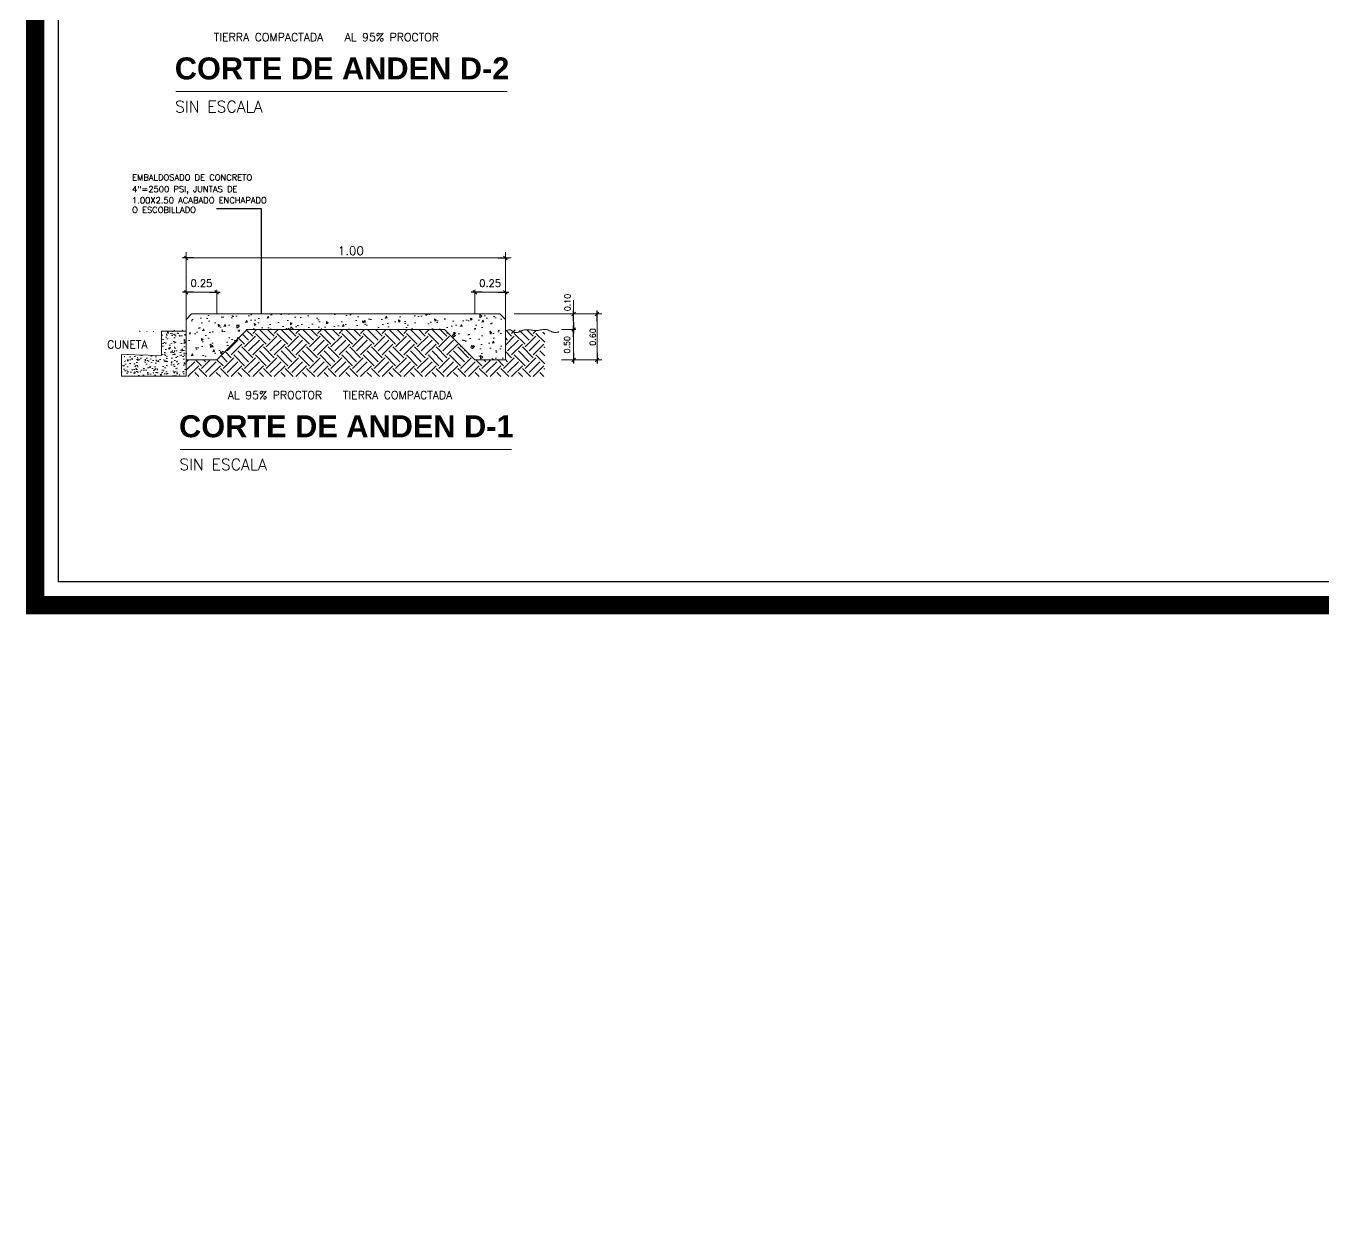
# Model space of a CAD drawing. Header units: millimetres. Extents: x 607619 to 1211550, y 1310734 to 2622648.
# Drawn here: x 607619.2 to 607780.6, y 1310734.1 to 1310881 of the extents above; entities that cross this region are included whole.
import ezdxf

# ---------------------------------------------------------------- set-up
doc = ezdxf.new("R2010")
doc.units = ezdxf.units.MM
doc.header["$PDMODE"] = 32
doc.header["$PDSIZE"] = 0.3
doc.layers.add('acera', color=8, linetype='Continuous')
doc.layers.add('FORMATO', color=7, linetype='Continuous')
doc.styles.add('ARIALTEXT', font='')
doc.styles.add('PUNTOS PI', font='arial.ttf', dxfattribs={"height": 2.75})
doc.styles.add('ROMANS', font='ROMANS', dxfattribs={"height": 0.2})
doc.styles.get("Standard").update_dxf_attribs({"font": 'arial.ttf'})
doc.styles.get('ARIALTEXT').set_extended_font_data('Arial', bold=True)
doc.dimstyles.new('COTAS LINDEROS', dxfattribs={"dimscale": 40, "dimtxt": 2.75, "dimasz": 0.06, "dimexe": 0.005, "dimexo": 0.005, "dimgap": 0.005, "dimtad": 2, "dimzin": 0, "dimdsep": 46, "dimtxsty": 'PUNTOS PI', "dimcen": 0.09, "dimclrd": 1, "dimclre": 1, "dimclrt": 3, "dimadec": 0, "dimazin": 0, "dimtfac": 1, "dimtofl": 0, "dimtmove": 0, "dimatfit": 3, "dimldrblk": 'ARCHTICK', "dimfxl": 1, "dimtolj": 1, "dimtzin": 0, "dimarcsym": 0})
doc.dimstyles.get("Standard").update_dxf_attribs({"dimtxt": 0.18, "dimasz": 0.18, "dimexe": 0.18, "dimexo": 0.0625, "dimgap": 0.09, "dimtad": 0, "dimtih": 1, "dimtoh": 1, "dimdec": 4, "dimzin": 0, "dimdsep": 46, "dimtxsty": 'Standard', "dimcen": 0.09, "dimadec": 0, "dimazin": 0, "dimtfac": 1, "dimtdec": 4, "dimtofl": 0, "dimtmove": 0, "dimatfit": 3, "dimfxl": 1, "dimtolj": 1, "dimtzin": 0, "dimarcsym": 0})

# ---------------------------------------------------------------- blocks, each defined once
blk = doc.blocks.new('DEPSA')
at = {"color": 8}
blk.add_line((-1, 0), (0.5, 0), dxfattribs=at)
at = {"color": 4}
blk.add_line((-0.25, -0.25), (0.25, 0.25), dxfattribs=at)
blk = doc.blocks.new('_ArchTick')
at = {"color": 0, "linetype": 'ByBlock', "const_width": 0.15}
blk.add_lwpolyline([(-0.5, -0.5), (0.5, 0.5)], dxfattribs=at)
blk = doc.blocks.new('*D81')
at = {"color": 7, "lineweight": -2, "transparency": 16777216}
blk.add_line((607773.25, 1311011.33), (607770.82, 1311018.46), dxfattribs=at)
at = {"layer": 'Defpoints', "color": 0, "transparency": 16777216}
for p in [(607770.82, 1311018.46), (607770.82, 1311018.46), (607773.25, 1311011.33)]:
    blk.add_point(p, dxfattribs=at)
at = {"color": 7, "lineweight": -2, "transparency": 16777216, "xscale": 0.8, "yscale": 0.8, "zscale": 0.8}
for p, rotation in [((607770.82, 1311018.46), 108.8013317098088), ((607773.25, 1311011.33), 288.8013317098088)]:
    blk.add_blockref('_ArchTick', p, dxfattribs=dict(at, rotation=rotation))
at = {"color": 7, "transparency": 16777216, "insert": (607771.26, 1311014.63), "char_height": 2.75, "width": 591.5501, "attachment_point": 5, "rotation": 288.8013, "style": 'PUNTOS PI'}
blk.add_mtext('\\A1;{\\fArial|b1|i0|c0|p34;\\H0.43636x;5.23M}', dxfattribs=at)
blk = doc.blocks.new('*D83')
at = {"color": 7, "lineweight": -2, "transparency": 16777216}
blk.add_line((607840.9, 1311025.41), (607838.48, 1311032.53), dxfattribs=at)
at = {"layer": 'Defpoints', "color": 0, "transparency": 16777216}
for p in [(607838.48, 1311032.53), (607838.48, 1311032.53), (607840.9, 1311025.41)]:
    blk.add_point(p, dxfattribs=at)
at = {"color": 7, "lineweight": -2, "transparency": 16777216, "xscale": 0.8, "yscale": 0.8, "zscale": 0.8}
for p, rotation in [((607838.48, 1311032.53), 108.8013317098088), ((607840.9, 1311025.41), 288.8013317098088)]:
    blk.add_blockref('_ArchTick', p, dxfattribs=dict(at, rotation=rotation))
at = {"color": 7, "transparency": 16777216, "insert": (607838.92, 1311028.71), "char_height": 2.75, "width": 591.5501, "attachment_point": 5, "rotation": 288.8013, "style": 'PUNTOS PI'}
blk.add_mtext('\\A1;{\\fArial|b1|i0|c0|p34;\\H0.43636x;3.67M}', dxfattribs=at)

msp = doc.modelspace()

# ---------------------------------------------------------------- hatches: boundary and pattern name
at = {"lineweight": 0}
h = msp.add_hatch(dxfattribs=at)
h.set_pattern_fill('AR-CONC', scale=0.379687, angle=45, style=0)
h.set_pattern_definition([(95, (606935.881, 1310089.3289), (2.094174, 1.7572206), [0.2847656, -3.132422]), (40, (606935.881, 1310089.329), (-2.3920015, 1.6469634), [0.2278125, -2.5059375]), (145.4514, (606936.0554, 1310089.4753), (-0.297825, 3.404184), [0.2420135, -2.662149]), (91.1842, (606935.344, 1310089.866), (3.309709, 2.42094), [0.427148, -4.698633]), (141.6356, (606935.6198, 1310090.0676), (-0.105929, 5.124687), [0.36302, -3.993223]), (36.1842, (606935.344, 1310089.866), (-0.105933, 5.124686), [0.341719, -3.758906]), (66, (606935.7467, 1310090), (2.6835233, 0.521624), [0.2847656, -3.132422]), (11, (606935.7467, 1310090), (-1.293628, 2.600132), [0.2278125, -2.5059375]), (116.4514, (606935.9703, 1310090.0435), (1.389898, 3.121755), [0.2420135, -2.662149]), (82.5, (606935.8809, 1310089.3289), (-0.8611054, 0.9263988), [0, -2.4755625, 0, -2.5439062, 0, -2.5154297]), (52.5, (606935.8809, 1310089.3289), (-0.352627, 1.765203), [0, -1.4504062, 0, -2.4186094, 0, -0.958711]), (12.5, (606935.2822, 1310088.7302), (1.4937596, 1.3726491), [0, -0.9492187, 0, -2.9615625, 0, -3.9297656]), (2.5, (606935.0137, 1310088.4617), (1.2969745, 1.8344974), [0, -1.2339844, 0, -1.9667812, 0, -2.790703])])
h.paths.add_polyline_path([(607678.195, 1310845.161), (607678.877, 1310844.479), (607678.877, 1310839.436), (607675.08, 1310839.436), (607671.284, 1310843.233), (607646.75, 1310843.233), (607642.953, 1310839.436), (607639.157, 1310839.436), (607639.157, 1310844.479), (607639.839, 1310845.161)])
h = msp.add_hatch(dxfattribs=at)
h.set_pattern_fill('AR-CONC', scale=0.009)
h.set_pattern_definition([(50, (335087.837, 720809.9857), (1.639662021, -0.1434517699), [0.17145, -1.88595]), (355, (335087.837, 720809.9857), (-0.317190793, 1.719511607), [0.13716, -1.5087652575]), (100.4514447, (335087.9737, 720809.9738), (1.322471224, 1.5760597672), [0.145710079, -1.6028122014]), (46.1842, (335087.837, 720810.443), (2.439711368, -0.3783809514), [0.257175, -2.828925]), (96.6355576, (335088.0404, 720810.4114), (2.1366372065, 2.226835121), [0.218565208, -2.404220473]), (351.18415117, (335087.837, 720810.443), (2.136637207, 2.226835121), [0.205739704, -2.263137587]), (21, (335088.0657, 720810.3286), (1.3645295214, -0.9203867837), [0.17145, -1.88595]), (326, (335088.0657, 720810.3286), (0.556218255, 1.657691695), [0.13716, -1.50876]), (71.451445, (335088.1794, 720810.252), (1.9207477735, 0.73730492), [0.145710079, -1.6028094384]), (37.5, (335087.83706, 720809.98575), (0.02779742926, 0.76099534986), [0, -1.490472, 0, -1.53162, 0, -1.514475]), (7.5, (335087.83706, 720809.98575), (0.6013769626, 0.9016251734), [0, -0.873252, 0, -1.456182, 0, -0.577215]), (327.5, (335087.3273, 720809.98575), (1.2203153565, -0.05155869593), [0, -0.5715, 0, -1.78308, 0, -2.36601]), (317.5, (335087.0987, 720809.9857), (1.3331626325, 0.2288384193), [0, -0.74295, 0, -1.184148, 0, -1.68021])])
h.paths.add_polyline_path([(607631.122, 1310840.122), (607631.122, 1310837.441), (607639.157, 1310837.441), (607639.157, 1310843.033), (607636.079, 1310843.033), (607636.079, 1310840.008)])
h = msp.add_hatch(dxfattribs=at)
h.set_pattern_fill('EARTH', scale=7.59375, angle=45, style=0)
h.set_pattern_definition([(45, (608562.949, 1310093.6844), (2e-16, 2.684796), [1.8984375, -1.8984375]), (45, (608562.4456, 1310094.1878), (2e-16, 2.684796), [1.8984375, -1.8984375]), (45, (608561.9422, 1310094.6912), (2e-16, 2.684796), [1.8984375, -1.8984375]), (135, (608561.9422, 1310095.0268), (-2.684796, 4e-16), [1.8984375, -1.8984375]), (135, (608562.4456, 1310095.5302), (-2.684796, 4e-16), [1.8984375, -1.8984375]), (135, (608562.949, 1310096.0336), (-2.684796, 4e-16), [1.8984375, -1.8984375])])
h.paths.add_polyline_path([(607671.284, 1310843.233), (607675.08, 1310839.436), (607678.877, 1310839.436), (607678.877, 1310843.033), (607677.265, 1310843.112), (607677.387, 1310843.11), (607677.494, 1310843.103), (607677.575, 1310843.098), (607677.669, 1310843.092), (607677.742, 1310843.089), (607677.807, 1310843.084), (607677.867, 1310843.085), (607677.922, 1310843.085), (607677.991, 1310843.074), (607678.026, 1310843.068), (607678.107, 1310843.07), (607678.189, 1310843.068), (607678.302, 1310843.057), (607678.486, 1310843.044), (607678.612, 1310843.055), (607678.701, 1310843.039), (607678.782, 1310843.046), (607678.854, 1310843.047), (607678.901, 1310843.046), (607678.934, 1310843.107), (607679.077, 1310843.044), (607679.154, 1310843.076), (607679.233, 1310843.107), (607679.313, 1310843.135), (607679.394, 1310843.159), (607679.477, 1310843.177), (607679.562, 1310843.191), (607679.648, 1310843.2), (607679.736, 1310843.204), (607679.827, 1310843.205), (607679.92, 1310843.202), (607680.016, 1310843.195), (607680.115, 1310843.185), (607680.217, 1310843.172), (607680.322, 1310843.158), (607680.429, 1310843.143), (607680.537, 1310843.129), (607680.646, 1310843.116), (607680.755, 1310843.107), (607680.864, 1310843.101), (607680.973, 1310843.101), (607681.079, 1310843.107), (607681.185, 1310843.118), (607681.288, 1310843.133), (607681.389, 1310843.15), (607681.487, 1310843.169), (607681.583, 1310843.187), (607681.676, 1310843.204), (607681.766, 1310843.219), (607681.852, 1310843.23), (607681.935, 1310843.236), (607682.015, 1310843.239), (607682.094, 1310843.237), (607682.17, 1310843.23), (607682.246, 1310843.218), (607682.321, 1310843.2), (607682.396, 1310843.178), (607682.471, 1310843.15), (607682.547, 1310843.117), (607682.623, 1310843.082), (607682.698, 1310843.046), (607682.774, 1310843.01), (607682.85, 1310842.975), (607682.925, 1310842.944), (607683.038, 1310842.904), (607683.186, 1310842.873), (607683.335, 1310842.864), (607683.485, 1310842.874), (607683.601, 1310842.895), (607683.678, 1310842.912), (607683.775, 1310842.937), (607683.775, 1310837.374), (607639.157, 1310837.374), (607639.157, 1310843.024), (607632.693, 1310842.996), (607632.777, 1310842.976), (607632.865, 1310842.962), (607632.953, 1310842.959), (607633.043, 1310842.968), (607633.133, 1310842.987), (607633.221, 1310843.01), (607633.301, 1310843.034), (607633.35, 1310843.048), (607633.4, 1310843.061), (607633.453, 1310843.073), (607633.51, 1310843.083), (607633.571, 1310843.09), (607633.638, 1310843.093), (607633.711, 1310843.091), (607633.792, 1310843.085), (607633.881, 1310843.072), (607633.976, 1310843.055), (607634.075, 1310843.034), (607634.175, 1310843.011), (607634.274, 1310842.987), (607634.371, 1310842.964), (607634.461, 1310842.942), (607634.544, 1310842.923), (607634.654, 1310842.901), (607634.766, 1310842.888), (607634.857, 1310842.892), (607634.937, 1310842.913), (607635.009, 1310842.946), (607635.09, 1310842.987), (607635.138, 1310843.011), (607635.19, 1310843.034), (607635.245, 1310843.055), (607635.305, 1310843.072), (607635.371, 1310843.085), (607635.441, 1310843.091), (607635.517, 1310843.093), (607635.595, 1310843.089), (607635.677, 1310843.082), (607635.759, 1310843.071), (607635.842, 1310843.057), (607635.925, 1310843.04), (607636.005, 1310843.022), (607636.083, 1310843.004), (607636.158, 1310842.984), (607636.23, 1310842.965), (607636.298, 1310842.946), (607636.363, 1310842.927), (607636.463, 1310842.9), (607636.567, 1310842.873), (607636.66, 1310842.857), (607636.743, 1310842.852), (607636.819, 1310842.862), (607636.89, 1310842.887), (607636.959, 1310842.927), (607637.025, 1310842.97), (607637.066, 1310842.997), (607637.109, 1310843.023), (607637.154, 1310843.048), (607637.202, 1310843.07), (607637.253, 1310843.09), (607637.307, 1310843.106), (607637.362, 1310843.12), (607637.418, 1310843.13), (607637.474, 1310843.136), (607637.53, 1310843.14), (607637.584, 1310843.14), (607637.636, 1310843.137), (607637.686, 1310843.132), (607637.733, 1310843.123), (607637.778, 1310843.113), (607637.822, 1310843.101), (607637.864, 1310843.089), (607637.934, 1310843.069), (607638.009, 1310843.051), (607638.091, 1310843.04), (607638.174, 1310843.038), (607638.256, 1310843.044), (607638.333, 1310843.059), (607638.405, 1310843.08), (607638.473, 1310843.102), (607638.513, 1310843.115), (607638.555, 1310843.128), (607638.598, 1310843.139), (607638.643, 1310843.149), (607638.69, 1310843.156), (607638.74, 1310843.16), (607638.795, 1310843.159), (607638.854, 1310843.152), (607638.919, 1310843.137), (607638.991, 1310843.113), (607639.07, 1310843.079), (607639.157, 1310843.033), (607639.157, 1310839.436), (607642.953, 1310839.436), (607646.75, 1310843.233)])

# ---------------------------------------------------------------- linework, layer by layer
at = {"color": 7, "lineweight": 0}
for p, q in [((607637.859, 1310872.833), (607679.109, 1310872.833)), ((607639.157, 1310844.479), (607639.157, 1310852.832)), ((607640.057, 1310852.141), (607679.613, 1310852.141)), ((607678.877, 1310844.479), (607678.877, 1310852.832)), ((607639.157, 1310844.479), (607639.157, 1310851.18)), ((607678.877, 1310844.479), (607678.877, 1310851.18)), ((607642.953, 1310845.161), (607642.953, 1310848.171)), ((607675.08, 1310845.161), (607675.08, 1310848.171)), ((607640.057, 1310847.866), (607642.053, 1310847.866)), ((607677.977, 1310847.866), (607675.98, 1310847.866)), ((607687.371, 1310846.899), (607687.371, 1310845.608)), ((607639.839, 1310845.161), (607639.157, 1310844.479)), ((607678.195, 1310845.161), (607639.839, 1310845.161)), ((607678.195, 1310845.161), (607678.877, 1310844.479)), ((607679.99, 1310845.161), (607690.52, 1310845.161)), ((607679.99, 1310845.161), (607690.888, 1310845.161)), ((607639.157, 1310843.033), (607639.157, 1310844.479)), ((607678.877, 1310843.033), (607678.877, 1310844.479)), ((607687.371, 1310844.133), (607687.371, 1310844.261)), ((607690.293, 1310844.261), (607690.293, 1310840.336)), ((607639.157, 1310843.033), (607636.079, 1310843.033)), ((607636.079, 1310843.033), (607636.079, 1310840.008)), ((607639.157, 1310839.436), (607639.157, 1310843.033)), ((607639.157, 1310843.033), (607639.157, 1310837.441)), ((607646.75, 1310843.233), (607642.953, 1310839.436)), ((607671.284, 1310843.233), (607646.75, 1310843.233)), ((607671.284, 1310843.233), (607675.08, 1310839.436)), ((607678.877, 1310839.436), (607678.877, 1310843.033)), ((607685.84, 1310843.233), (607687.649, 1310843.233)), ((607687.37, 1310842.333), (607687.37, 1310840.336)), ((607636.079, 1310840.008), (607631.122, 1310840.122)), ((607631.122, 1310840.122), (607631.122, 1310837.441)), ((607642.953, 1310839.436), (607639.157, 1310839.436)), ((607678.877, 1310839.436), (607675.08, 1310839.436)), ((607685.84, 1310839.436), (607690.888, 1310839.436)), ((607685.84, 1310839.436), (607690.52, 1310839.436)), ((607639.157, 1310837.441), (607631.122, 1310837.441)), ((607638.392, 1310828.313), (607679.642, 1310828.313))]:
    msp.add_line(p, q, dxfattribs=at)
at = {"const_width": 2.28}
msp.add_lwpolyline([(607620.357, 1311128.119), (607620.357, 1310808.919), (608096.307, 1310808.919), (608096.307, 1311128.119)], close=True, dxfattribs=at)
at = {"color": 7, "lineweight": 0}
msp.add_lwpolyline([(607678.877, 1310843.033), (607679.017, 1310843.112), (607679.139, 1310843.165), (607679.246, 1310843.196), (607679.339, 1310843.206), (607679.421, 1310843.201), (607679.494, 1310843.182), (607679.559, 1310843.155), (607679.619, 1310843.121), (607679.674, 1310843.085), (607679.727, 1310843.047), (607679.778, 1310843.009), (607679.827, 1310842.972), (607679.876, 1310842.938), (607679.925, 1310842.907), (607679.976, 1310842.881), (607680.028, 1310842.861), (607680.084, 1310842.847), (607680.141, 1310842.84), (607680.202, 1310842.84), (607680.264, 1310842.845), (607680.329, 1310842.856), (607680.396, 1310842.872), (607680.464, 1310842.892), (607680.534, 1310842.917), (607680.606, 1310842.946), (607680.679, 1310842.977), (607680.753, 1310843.01), (607680.829, 1310843.044), (607680.906, 1310843.076), (607680.985, 1310843.107), (607681.065, 1310843.135), (607681.146, 1310843.159), (607681.229, 1310843.177), (607681.314, 1310843.191), (607681.4, 1310843.2), (607681.488, 1310843.204), (607681.579, 1310843.205), (607681.672, 1310843.202), (607681.768, 1310843.195), (607681.867, 1310843.185), (607681.969, 1310843.172), (607682.074, 1310843.158), (607682.181, 1310843.143), (607682.289, 1310843.129), (607682.398, 1310843.116), (607682.507, 1310843.107), (607682.616, 1310843.101), (607682.725, 1310843.101), (607682.831, 1310843.107), (607682.937, 1310843.118), (607683.04, 1310843.133), (607683.141, 1310843.15), (607683.239, 1310843.169), (607683.335, 1310843.187), (607683.428, 1310843.204), (607683.518, 1310843.219), (607683.604, 1310843.23), (607683.687, 1310843.236), (607683.767, 1310843.239), (607683.846, 1310843.237), (607683.922, 1310843.23), (607683.998, 1310843.218), (607684.073, 1310843.2), (607684.148, 1310843.178), (607684.223, 1310843.15), (607684.299, 1310843.117), (607684.375, 1310843.082), (607684.45, 1310843.046), (607684.526, 1310843.01), (607684.602, 1310842.975), (607684.677, 1310842.944), (607684.752, 1310842.917), (607684.827, 1310842.896), (607684.902, 1310842.881), (607684.976, 1310842.871), (607685.051, 1310842.866), (607685.126, 1310842.867), (607685.201, 1310842.872), (607685.277, 1310842.881), (607685.353, 1310842.895), (607685.43, 1310842.912), (607685.507, 1310842.932), (607685.527, 1310842.938)], dxfattribs=at)
at = {"layer": 'acera', "color": 7}
msp.add_line((607623.207, 1310808.919), (608093.457, 1310808.919), dxfattribs=at)
at = {"layer": 'FORMATO', "color": 8}
for p, q in [((607623.207, 1311125.072), (607623.207, 1310811.867)), ((607623.207, 1310811.867), (608093.457, 1310811.867))]:
    msp.add_line(p, q, dxfattribs=at)

# ---------------------------------------------------------------- block references
at = {"color": 7, "lineweight": 0, "xscale": -0.9, "yscale": 0.9, "zscale": 0.9}
for p in [(607639.157, 1310852.141), (607639.157, 1310847.866), (607675.08, 1310847.866)]:
    msp.add_blockref('DEPSA', p, dxfattribs=at)
for p, rotation in [((607678.877, 1310852.141), 180), ((607642.953, 1310847.866), 180), ((607678.877, 1310847.866), 180), ((607687.371, 1310845.161), 270), ((607690.293, 1310845.161), 270), ((607687.371, 1310843.233), 90), ((607687.37, 1310843.233), 270), ((607687.37, 1310839.436), 90), ((607690.293, 1310839.436), 90)]:
    msp.add_blockref('DEPSA', p, dxfattribs=dict(at, rotation=rotation))

# ---------------------------------------------------------------- texts
at = {"color": 7, "lineweight": 0, "style": 'ROMANS'}
for s, height, p in [('TIERRA COMPACTADA', 0.99589, (607642.599, 1310879.098)), ('AL 95% PROCTOR', 0.99589, (607658.872, 1310879.098)), ('SIN ESCALA', 1.4209, (607637.772, 1310870.247)), ('4"=2500 PSI, JUNTAS DE', 0.75938, (607632.424, 1310860.312)), ('EMBALDOSADO DE CONCRETO', 0.75938, (607632.424, 1310861.769)), ('1.00X2.50 ACABADO ENCHAPADO', 0.75938, (607632.424, 1310858.927)), ('O ESCOBILLADO', 0.75938, (607632.424, 1310857.735)), ('CUNETA', 0.9959, (607629.313, 1310840.867)), ('AL 95% PROCTOR', 0.99589, (607644.332, 1310834.578)), ('TIERRA COMPACTADA', 0.99589, (607658.661, 1310834.578)), ('SIN ESCALA', 1.4209, (607638.305, 1310825.726))]:
    msp.add_text(s, height=height, dxfattribs=at).set_placement(p)
at = {"color": 7, "lineweight": 0}
for s, insert, char_height, attachment_point, style in [('CORTE DE ANDEN D-2', (607637.739, 1310877.079), 2.73648, 1, 'ARIALTEXT'), ('\\A1;1.00', (607659.649, 1310853.033), 1.08, 5, 'ROMANS'), ('\\A1;0.25', (607641.055, 1310848.986), 0.9, 5, 'ROMANS'), ('\\A1;0.25', (607676.979, 1310848.986), 0.9, 5, 'ROMANS'), ('CORTE DE ANDEN D-1', (607638.272, 1310832.559), 2.73648, 1, 'ARIALTEXT')]:
    msp.add_mtext(s, dxfattribs=dict(at, insert=insert, char_height=char_height, attachment_point=attachment_point, style=style))
at = {"color": 7, "lineweight": 0, "char_height": 0.72, "attachment_point": 5, "rotation": 90, "style": 'ROMANS'}
for s, insert in [('\\A1;0.10', (607686.607, 1310846.589)), ('\\A1;0.60', (607689.75, 1310842.299)), ('\\A1;0.50', (607686.556, 1310841.334))]:
    msp.add_mtext(s, dxfattribs=dict(at, insert=insert))

# ---------------------------------------------------------------- dimensions: what is measured, and where the dimension line sits
for p1, p2, text, picture, middle in [((607840.903, 1311025.406), (607838.476, 1311032.535), '{\\fArial|b1|i0|c0|p34;\\H0.43636x;3.67M}', '*D83', (607838.92, 1311028.708)), ((607773.245, 1311011.33), (607770.818, 1311018.459), '{\\fArial|b1|i0|c0|p34;\\H0.43636x;5.23M}', '*D81', (607771.263, 1311014.632))]:
    dim = msp.add_aligned_dim(p1=p1, p2=p2, distance=0, text=text, dimstyle='COTAS LINDEROS', override={"dimtxt": 2, "dimasz": 0.02, "dimpost": 'm', "dimblk1": 'ArchTick', "dimblk2": 'ArchTick', "dimsah": 1, "dimclrd": 7, "dimclrt": 7})
    dim.commit()
    dim.dimension.update_dxf_attribs({"geometry": picture, "text_midpoint": middle})

# ---------------------------------------------------------------- leaders
at = {"color": 7, "lineweight": 0}
msp.add_leader([(607648.541, 1310845.217), (607648.541, 1310858.224), (607642.916, 1310858.224)], dimstyle='Standard', dxfattribs=at)

doc.saveas('drawing.dxf')
